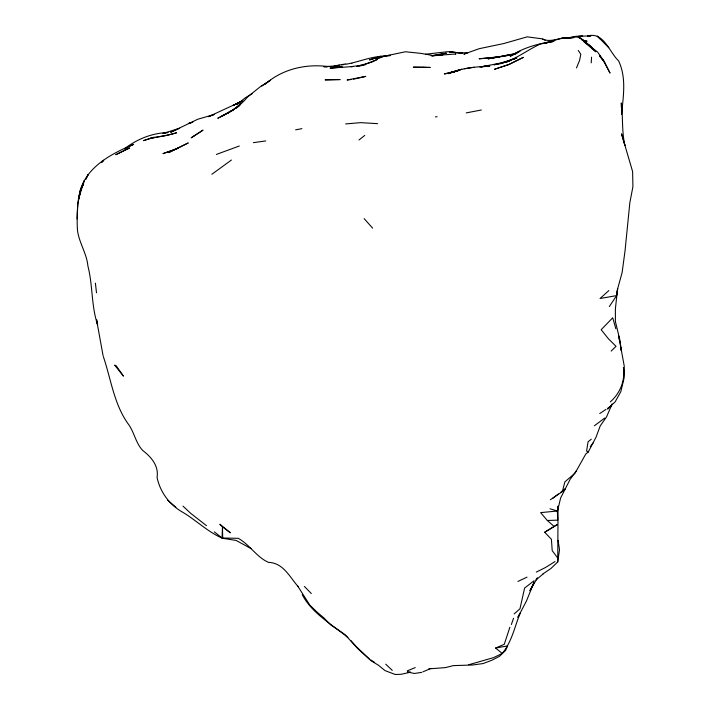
<?xml version="1.0" encoding="UTF-8"?>
<svg xmlns="http://www.w3.org/2000/svg" width="710" height="710" viewBox="0 0 710 710"><rect width="100%" height="100%" fill="white"/><g stroke="black" fill="none" stroke-linecap="round" stroke-linejoin="round"><path stroke-width="1.06" d="M543.052 573.831L550.916 568.506L557.732 561.938L558.069 506.345M252.21 93.658L245.145 97.9L237.282 104.184L242.802 100.802L208.518 116.671L214.473 114.416L197.673 119.28L170.666 132.273L179.657 128.244L162.963 133.436L168.084 132.513C152.055 133.063 137.119 138.974 124.614 148.789L133.657 144.352C110.227 154.177 83.23 168.43 79.014 196.253C77.008 207.32 76.857 218.707 77.443 229.925C78.854 242.571 86.744 253.266 87.907 266.01C92.886 285.349 91.2 305.886 97.625 324.896L96.604 319.66M624.09 377.676L624.276 366.271L618.756 336.158M421.687 672.352L414.436 673.479L407.469 671.997L410.54 672.201L401.283 674.269L395.275 674.5L385.051 670.622L378.359 665.172L371.33 660.948L357.964 648.833L344.953 634.571L330.585 624.809L323.866 617.869L316.82 611.931L309.933 605.257L297.756 586.14L298.2 586.682C289.689 576.999 283.308 562.844 268.495 562.364C256.443 557.101 249.831 544.668 238.258 538.322L222.052 538.003L222.487 526.793L219.86 524.246L230.351 532.784L222.487 526.793L222.674 538.286L236.146 540.434L251.003 548.573M77.168 218.893L77.781 203.619L81.26 188.008L78.331 200.344M557.767 510.233L557.998 506.23M591.226 62.844L591.563 57.155M621.561 114.399C623.247 96.516 626.646 77.665 618.534 60.758C609.34 52.283 603.979 31.737 587.907 35.89M557.732 561.938L559.515 549.7L558.078 540.328M557.811 509.762L560.616 498.012L570.174 479.259L576.342 470.828M624.019 378.332L620.815 391.689L615.171 401.798L607.565 409.013L611.354 405.809L612.091 403.919M550.374 499.733L562.347 491.622L564.894 481.859L575.056 473.171L585.803 453.956L588.208 452.084L596.009 437.227L600.225 425.92L606.562 416.859L611.354 405.809L607.778 408.197M509.878 627.205L504.26 644.325L495.624 648.035L502.21 653.448C511.883 641.858 514.661 626.646 520.235 613.005L517.874 617.363L526.518 600.891L533.725 582.999M511.369 624.525L513.543 618.268M576.484 67.929L579.573 60.465L580.798 54.244L578.277 50.472M83.62 183.553L80.328 190.493L78.446 199.013L84.268 180.677L80.328 190.493L83.576 183.881M85.892 179.151L88.209 174.42L85.919 178.991M534.177 582.085L529.891 590.72L537.381 577.958M537.23 578.126L536.041 579.937L543.576 573.573M609.331 306.578L616.599 295.591L600.048 298.511L608.852 290.576M590.303 446.634L593.045 443.013M102.231 161.915L103.687 160.256L101.548 162.625M610.351 401.86C620.078 393.358 625.439 380.356 623.398 367.461M612.517 317.982L601.175 329.706L608.55 338.927L616.023 346.294L611.186 351.077M562.347 491.622L565.213 488.862L560.971 492.066M514.155 613.919L519.951 608.816L524.619 588.049L534.097 580.709M235.986 108.168L240.007 105.089M237.655 107.05L239.297 105.683M591.27 439.197L588.058 441.806L586.584 451.09L588.208 452.084M359.02 139.985L364.762 135.397M265.3 84.117C282.11 69.189 305.362 63.767 327.381 66.483L342.211 67.104L330.123 68.151L352.897 66.545L351.068 66.651L365.712 64.663M552.495 498.473L558.433 493.983M231.416 160.034L211.882 174.261M594.394 425.769L604.689 418.092M261.83 86.07L270.412 80.248L260.677 86.425L247.595 96.915C239.714 106.766 228.948 112.988 217.748 118.242L234.309 109.287M599.728 413.566L605.994 409.386M544.694 532.243L557.528 524.433L544.694 532.243L551.422 539.316L552.202 550.64L557.856 558.166M555.007 561.566L545.555 567.467L536.298 572.109M509.824 61.193L493.805 64.787C511.431 63.075 524.708 51.218 540.186 44.091L553.942 41.366L544.925 43.15L562.018 38.091L576.848 36.991L580.531 38.038L590.542 46.159L595.717 51.661M228.895 112.42L227.147 113.36L236.892 107.343L240.61 103.908L232.64 110.414L221.671 116.183M519.09 51.777L510.277 56.259C522.871 47.81 537.71 43.878 552.469 41.269M371.507 62.285L377.454 59.374L362.056 65.533L357.849 66.332M502.21 653.448L493.565 657.629L468.795 664.72M241.311 101.521L232.933 105.55L242.678 100.873L236.004 103.926M520.119 51.191L512.487 54.856L516.862 53.383M517.927 581.446L527.033 577.141M422.849 671.873L430.118 668.758L445.365 667.622L453.282 665.625L472.745 664.986L483.084 663.557L491.675 660.335L499.538 656.306L505.609 650.395L507.606 645.905L495.624 648.035M407.256 670.879L415.261 667.586M216.364 154.434L239.341 146.003M514.377 58.797L516.188 58.14M506.771 61.566L516.88 57.892M504.863 62.232L515.797 58.353L501.775 62.737M346.036 64.228C357.867 62.116 369.129 57.306 381.243 56.285L369.493 59.933L380.187 56.41L390.216 55.309M192.863 122.147L188.39 123.513L191.309 122.679M356.784 66.438L370.203 62.666M428.698 668.997L430.73 668.492M386.879 55.451L375.83 58.726L380.995 57.59M506.203 55.833L516.587 53.392M353.553 79.192L365.792 76.396L347.083 79.999L351.397 79.458M507.197 61.699L481.22 66.882L489.882 66.083C475.798 66.811 461.482 67.974 448.392 73.68L461.793 69.278L444.38 73.973L454.746 71.781M479.987 67.139L485.356 65.95M501.677 62.853L507.1 61.717M567.787 38.038L575.837 36.299L590.835 35.917L587.729 36.032M466.213 112.908L481.344 109.988M505.254 55.975L488.143 58.779L516.56 53.339M295.635 129.85L301.936 128.643M457.941 71.08L451.249 72.314L454.32 71.879M488.143 58.779L509.398 54.989L503.905 55.966M345.734 63.891L333.309 66.092L323.778 66.625M431.13 55.806L446.43 53.179L432.461 55.717M474.129 67.246L464.322 68.755M334.126 66.092L339.54 65.24M341.705 64.903L343.871 64.566M425.485 54.244L448.001 51.653L462.281 53.09M253.372 142.657L265.762 140.926M386.764 56.063L381.661 56.747L405.481 51.768L420.835 53.356L433.695 55.655L455.989 53.942L455.341 53.995M345.637 123.93L360.618 122.644L377.631 123.655M547.339 520.501L557.749 520.137L557.35 511.014L540.621 512.62L547.339 520.501L554.226 526.527M435.39 116.893L437.129 116.76M564.228 38.145C557.11 38.597 549.62 42.422 542.671 39.068M566.411 38.012L571.852 37.674M431.991 55.753L433.695 55.655M432.142 55.753L442.259 55.158M582.635 36.174L578.428 36.396L582.564 36.237M342.211 67.104L335.697 67.45L342.238 67.29M573.6 37.63L562.018 38.091L573.325 37.657M323.866 66.793L327.106 67.059M461.438 53.064L449.412 51.91L462.192 53.17M462.05 53.117L460.16 52.93L468.307 52.62L463.861 54.12L479.294 48.671L503.709 43.558L527.166 36.849L542.156 38.828L545.129 40.168M582.91 40.443L587.09 41.251L581.801 39.875M549.993 508.768L557.35 511.014M351.441 63.385L351.911 63.545M221.751 537.985C207.231 531.435 196.058 520.155 182.505 512.132C169.557 504.774 160.265 492.323 157.123 477.723L157.07 477.368C158.942 465.929 151.212 456.921 142.745 450.513C135.326 442.623 134.234 431.414 127.551 423.036C113.866 403.324 110.893 378.749 103.305 356.491M585.43 41.695L578.872 37.426L580.54 38.668M370.957 660.007L374.631 662.43M206.486 525.666L190.635 513.294L182.994 506.132M582.209 39.92L590.542 46.159L594.137 50.019M214.305 531.843L222.052 538.003M167.72 500.31L175.849 507.188M385.743 664.187L392.284 670.391M369.12 658.791L355.941 646.295L350.82 640.482M347.9 637.518C332.058 624.303 312.08 613.582 302.229 594.652M600.305 39.103L597.305 36.059L608.789 47.765M372.608 228.141L364.15 218.627M304.439 586.46L311.308 593.542M595.788 51.794L583.442 41.242L597.634 52.078L604.636 62.223L610.023 73.077L603.03 59.871L599.622 55.673M599.409 55.833L604.636 62.223L599.435 55.611M612.854 318.124L615.81 328.73M103.074 355.63L96.551 319.757M618.738 336.229L619.874 342.486M620.824 347.705L621.392 350.838L619.706 339.282L615.41 321.639L615.375 309.019L617.576 288.642L616.608 295.573L617.913 287.772L622.111 272.596L625.013 251.012L629.832 202.776L632.912 186.721L632.628 171.616L621.534 133.844L624.951 145.55C621.623 131.563 623.131 117.123 621.294 102.941L621.312 107.139M95.397 283.148L96.507 292.831M194.256 135.796L191.123 137.846L203.042 130.116L194.256 135.796M188.106 143.012L168.696 152.597L188.106 143.012M523.288 57.395L508.928 64.486L494.692 69.189L508.928 64.486L523.288 57.395M124.96 150.156L115.73 154.718L129.61 147.973L124.96 150.156M178.547 148.088L163.114 153.6L178.547 148.088M153.804 137.385L143.509 140.678C154.132 136.276 165.785 136.515 176.604 132.779L165.625 135.645L150.227 138.37L154.398 137.252L153.804 137.385M499.556 56.818L479.223 58.806L499.556 56.818M390.296 55.531L387.474 55.735L390.252 55.566M339.3 79.547L325.082 79.866L340.125 79.591L339.3 79.547M423.701 67.237L413.309 67.157L430.242 67.45L423.701 67.237M116.484 366.2L114.665 365.109L123.442 376.123L116.484 366.2"/></g></svg>
